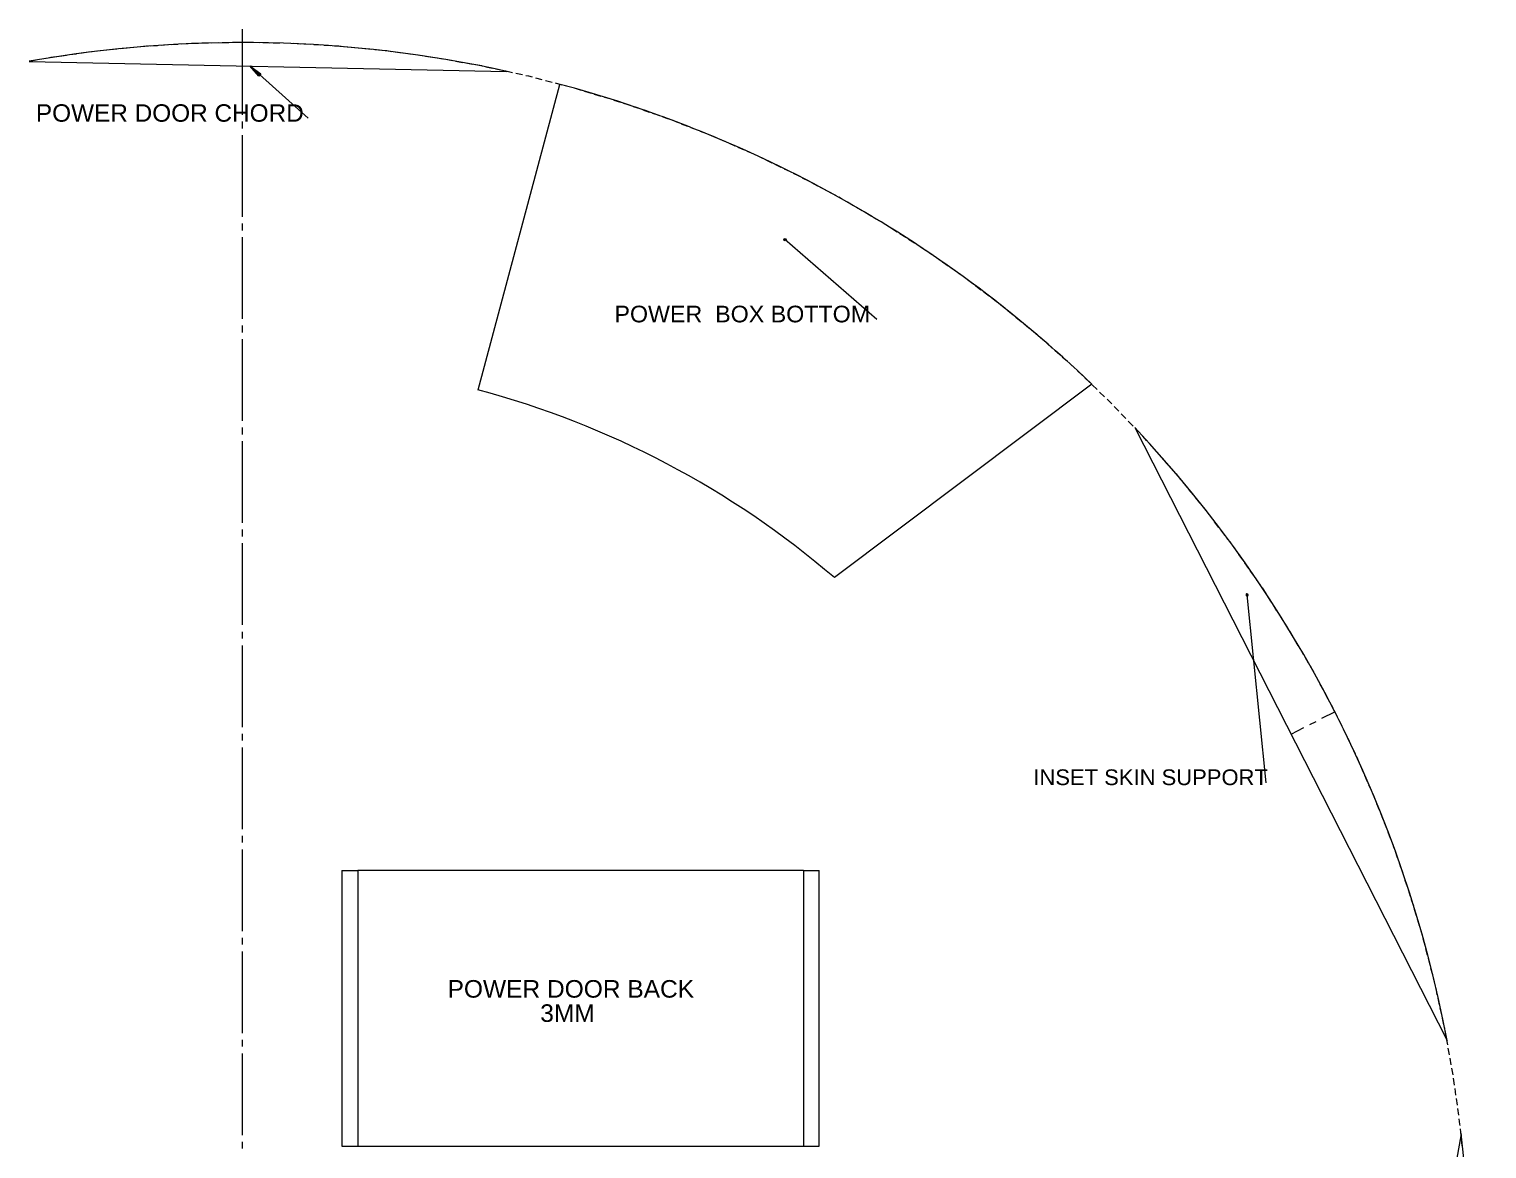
# Model space of a CAD drawing. Header units: millimetres. Extents: x 43 to 576, y 6 to 798.
# Drawn here: x 245.7 to 517.9, y 588.6 to 797.7 of the extents above; entities that cross this region are included whole.
import ezdxf

# ---------------------------------------------------------------- set-up
doc = ezdxf.new("R2010")
doc.units = ezdxf.units.MM
doc.header["$MEASUREMENT"] = 0
doc.layers.get('0').update_dxf_attribs({"linetype": 'CONTINUOUS'})
doc.styles.add('Arial0', font='arial.ttf', dxfattribs={"height": 3.96})

msp = doc.modelspace()

# ---------------------------------------------------------------- hatches: boundary and pattern name
at = {"true_color": 0x000007}
msp.add_hatch(color=0, dxfattribs=at).paths.add_polyline_path([(286.93, 790.84), (289, 789.4), (288.6, 788.95)])
h = msp.add_hatch(color=0, dxfattribs=at)
edge = h.paths.add_edge_path()
edge.add_spline(control_points=[(386.69, 758.55), (386.54, 758.34), (386.8, 758.09), (387.02, 758.27), (387.02, 758.27), (387.17, 758.5), (386.9, 758.73), (386.69, 758.55)], knot_values=[0, 0, 0, 0, 0.125, 0.125, 0.125, 0.125, 1, 1, 1, 1], degree=3, periodic=0)
edge.add_line((386.69, 758.55), (386.83, 758.42))
edge.add_line((386.83, 758.42), (386.69, 758.55))
h = msp.add_hatch(color=0, dxfattribs=at)
edge = h.paths.add_edge_path()
edge.add_line((473.09, 692.26), (473.02, 692.24))
edge.add_line((473.02, 692.24), (472.96, 692.19))
edge.add_line((472.96, 692.19), (472.92, 692.11))
edge.add_line((472.92, 692.11), (472.92, 692.06))
edge.add_line((472.92, 692.06), (472.94, 691.96))
edge.add_line((472.94, 691.96), (472.99, 691.91))
edge.add_line((472.99, 691.91), (473.04, 691.86))
edge.add_line((473.04, 691.86), (473.14, 691.86))
edge.add_spline(control_points=[(473.14, 691.86), (473.42, 691.9), (473.37, 692.29), (473.09, 692.26)], knot_values=[0, 0, 0, 0, 1, 1, 1, 1], degree=3, periodic=0)
edge.add_line((473.09, 692.26), (473.11, 692.08))
edge.add_line((473.11, 692.08), (473.09, 692.26))

# ---------------------------------------------------------------- linework, layer by layer
at = {"color": 0, "linetype": 'Continuous', "lineweight": 20, "true_color": 0x000007}
for p, q in [((245.75, 791.7), (334.9, 789.83)), ((329.56, 730.35), (344.84, 787.41)), ((386.69, 758.55), (386.83, 758.42)), ((386.69, 758.55), (386.83, 758.42)), ((403.97, 743.5), (386.83, 758.42)), ((420.41, 751.29), (420.11, 751.52)), ((421.92, 750.13), (420.92, 750.91)), ((423.44, 748.98), (422.43, 749.75)), ((424.98, 747.83), (423.95, 748.6)), ((426.5, 746.68), (425.47, 747.45)), ((427.26, 746.08), (426.99, 746.3)), ((427.97, 745.52), (427.26, 746.08)), ((429.46, 744.28), (428.48, 745.11)), ((430.91, 743.07), (429.94, 743.88)), ((432.4, 741.86), (431.41, 742.67)), ((433.86, 740.66), (432.88, 741.47)), ((435.3, 739.42), (434.35, 740.26)), ((436.72, 738.14), (435.79, 738.99)), ((438.16, 736.87), (437.2, 737.71)), ((439.58, 735.63), (438.62, 736.45)), ((440.95, 734.4), (440.06, 735.2)), ((441, 734.35), (440.95, 734.4)), ((442.38, 733.01), (441.47, 733.91)), ((443.75, 731.71), (442.84, 732.6)), ((444.13, 731.41), (396.06, 695.29)), ((445.12, 730.4), (444.21, 731.26)), ((446.49, 729.06), (445.58, 729.95)), ((447.44, 728.17), (446.97, 728.63)), ((447.85, 727.72), (447.44, 728.17)), ((449.17, 726.35), (448.3, 727.26)), ((450.5, 724.98), (449.62, 725.9)), ((451.82, 723.6), (450.94, 724.53)), ((452.15, 723.29), (510.49, 608.83)), ((453.13, 722.25), (452.27, 723.16)), ((453.66, 721.7), (453.57, 721.78)), ((454.42, 720.82), (453.66, 721.7)), ((455.69, 719.4), (454.85, 720.36)), ((456.96, 718), (456.1, 718.94)), ((458.22, 716.54), (457.38, 717.5)), ((459.49, 715.13), (458.65, 716.08)), ((460.7, 713.66), (459.91, 714.64)), ((461.91, 712.19), (461.12, 713.18)), ((463.12, 710.72), (462.32, 711.69)), ((464.32, 709.25), (463.51, 710.22)), ((465.3, 708.04), (464.72, 708.75)), ((465.53, 707.76), (465.3, 708.04)), ((466.67, 706.24), (465.91, 707.26)), ((467.81, 704.71), (467.05, 705.72)), ((468.96, 703.21), (468.19, 704.2)), ((470.13, 701.69), (469.34, 702.7)), ((470.74, 700.86), (470.51, 701.18)), ((471.25, 700.13), (470.74, 700.86)), ((472.33, 698.58), (471.6, 699.6)), ((473.44, 697.01), (472.69, 698.07)), ((474.51, 695.47), (473.78, 696.49)), ((475.6, 693.9), (474.88, 694.94)), ((473.09, 692.26), (473.11, 692.08)), ((473.09, 692.26), (473.11, 692.08)), ((476.65, 692.31), (475.97, 693.37)), ((477.67, 690.71), (476.99, 691.76)), ((478.7, 689.08), (478.02, 690.14)), ((479.72, 687.48), (479.04, 688.56)), ((480.73, 685.91), (480.07, 686.95)), ((480.75, 685.88), (480.73, 685.91)), ((481.71, 684.24), (481.08, 685.31)), ((482.68, 682.58), (482.04, 683.69)), ((483.66, 680.95), (483, 682.04)), ((484.6, 679.31), (483.97, 680.42)), ((485.28, 678.17), (484.93, 678.76)), ((485.56, 677.66), (485.28, 678.17)), ((486.45, 675.97), (485.86, 677.09)), ((487.36, 674.3), (486.75, 675.41)), ((488.26, 672.61), (487.66, 673.74)), ((489.17, 670.92), (488.54, 672.05)), ((489.51, 670.25), (489.45, 670.38)), ((490.01, 669.24), (489.51, 670.25)), ((490.84, 667.52), (490.28, 668.66)), ((491.66, 665.8), (491.1, 666.94)), ((492.51, 664.09), (491.96, 665.23)), ((493.34, 662.37), (492.77, 663.51)), ((494.1, 660.64), (493.58, 661.79)), ((494.86, 658.88), (494.34, 660.04)), ((495.62, 657.15), (495.1, 658.3)), ((496.38, 655.39), (495.87, 656.55)), ((497.04, 653.92), (496.63, 654.81)), ((497.14, 653.66), (497.04, 653.92)), ((497.83, 651.87), (497.37, 653.06)), ((498.55, 650.1), (498.07, 651.27)), ((499.24, 648.31), (498.78, 649.5)), ((499.92, 646.54), (499.47, 647.72)), ((500.31, 645.57), (500.15, 645.95)), ((500.6, 644.76), (500.31, 645.57)), ((501.21, 642.95), (500.81, 644.16)), ((501.84, 641.15), (501.42, 642.36)), ((304.09, 640.59), (304.09, 589.08)), ((304.09, 640.59), (307.1, 640.59)), ((307.1, 640.59), (307.1, 589.08)), ((390.28, 640.59), (307.1, 640.59)), ((390.28, 640.59), (390.28, 589.08)), ((390.28, 640.59), (393.25, 640.59)), ((393.25, 589.08), (393.25, 640.59)), ((502.45, 639.37), (502.04, 640.57)), ((503.08, 637.56), (502.66, 638.74)), ((503.64, 635.74), (503.28, 636.95)), ((504.22, 633.92), (503.84, 635.13)), ((504.76, 632.1), (504.38, 633.31)), ((505.31, 630.27), (504.93, 631.48)), ((505.86, 628.45), (505.48, 629.66)), ((505.86, 628.43), (505.86, 628.45)), ((506.34, 626.6), (506, 627.82)), ((506.82, 624.74), (506.5, 625.98)), ((507.31, 622.91), (506.98, 624.13)), ((507.77, 621.07), (507.44, 622.3)), ((508.12, 619.75), (507.94, 620.46)), ((508.24, 619.22), (508.12, 619.75)), ((508.63, 617.37), (508.39, 618.59)), ((509.06, 615.5), (508.78, 616.72)), ((509.46, 613.63), (509.18, 614.89)), ((509.86, 611.78), (509.61, 613.02)), ((510.04, 611.02), (510.01, 611.17)), ((510.24, 609.91), (510.04, 611.02)), ((510.59, 608.02), (510.35, 609.28)), ((510.92, 606.17), (510.69, 607.41)), ((511.25, 604.28), (511.03, 605.53)), ((511.58, 602.4), (511.36, 603.64)), ((511.86, 600.51), (511.68, 601.79)), ((512.11, 598.63), (511.94, 599.9)), ((512.39, 596.74), (512.21, 597.98)), ((512.64, 594.86), (512.47, 596.11)), ((512.85, 593.22), (512.72, 594.23)), ((513.08, 591.43), (490.79, 464.94)), ((512.89, 592.97), (512.85, 593.22)), ((513.08, 591.07), (512.95, 592.34)), ((304.09, 589.08), (307.1, 589.08)), ((307.1, 589.08), (390.28, 589.08)), ((390.28, 589.08), (393.25, 589.08)), ((513.27, 589.18), (513.15, 590.44))]:
    msp.add_line(p, q, dxfattribs=at)
for points in [[(285.58, 781.71), (285.58, 796.96), (285.58, 797.72)], [(271.6, 794.76), (270.36, 794.68)], [(273.5, 794.86), (272.25, 794.77)], [(275.42, 794.97), (274.15, 794.91)], [(276.6, 795.06), (276.05, 795.01)], [(277.32, 795.06), (276.6, 795.06)], [(279.23, 795.09), (277.95, 795.07)], [(281.13, 795.14), (279.85, 795.12)], [(283.03, 795.17), (281.77, 795.15)], [(284.95, 795.22), (283.68, 795.2)], [(286.85, 795.2), (285.58, 795.22)], [(288.75, 795.15), (287.48, 795.2)], [(290.66, 795.12), (289.38, 795.15)], [(292.56, 795.09), (291.3, 795.12)], [(294.48, 795.06), (293.2, 795.07)], [(296.38, 794.92), (295.1, 795.01)], [(298.28, 794.82), (297.01, 794.91)], [(300.17, 794.71), (298.91, 794.77)], [(302.07, 794.61), (300.79, 794.68)], [(248.91, 792.23), (247.64, 792.03)], [(249.79, 792.41), (249.52, 792.34)], [(250.78, 792.53), (249.79, 792.41)], [(252.68, 792.81), (251.41, 792.62)], [(254.57, 793.05), (253.29, 792.89)], [(256.45, 793.34), (255.18, 793.15)], [(258.34, 793.58), (257.08, 793.42)], [(260.22, 793.8), (258.96, 793.68)], [(262.12, 793.96), (260.85, 793.85)], [(264.03, 794.16), (262.75, 794.03)], [(265.91, 794.34), (264.64, 794.23)], [(267.63, 794.53), (266.54, 794.41)], [(267.81, 794.53), (267.63, 794.53)], [(269.72, 794.63), (268.46, 794.56)], [(303.54, 794.53), (302.71, 794.56)], [(303.97, 794.46), (303.54, 794.53)], [(305.89, 794.29), (304.62, 794.41)], [(307.77, 794.1), (306.5, 794.23)], [(309.68, 793.91), (308.4, 794.03)], [(311.56, 793.73), (310.3, 793.85)], [(312.49, 793.65), (312.19, 793.68)], [(313.46, 793.5), (312.49, 793.65)], [(315.35, 793.24), (314.08, 793.42)], [(317.23, 792.97), (315.98, 793.15)], [(319.12, 792.71), (317.86, 792.89)], [(321.01, 792.44), (319.75, 792.62)], [(322.88, 792.13), (321.63, 792.34)], [(324.76, 791.8), (323.5, 792.03)], [(247.02, 791.91), (245.78, 791.68)], [(297.83, 781.1), (286.93, 790.84)], [(326.63, 791.45), (325.37, 791.68)], [(328.52, 791.14), (327.26, 791.35)], [(330.24, 790.84), (329.13, 791.04)], [(330.38, 790.79), (330.24, 790.84)], [(332.24, 790.39), (331.01, 790.64)], [(334.11, 789.98), (332.88, 790.24)], [(335.96, 789.56), (334.72, 789.85)], [(337.83, 789.17), (336.59, 789.45)], [(339.02, 788.92), (338.44, 789.02)], [(339.7, 788.72), (339.02, 788.92)], [(341.53, 788.24), (340.31, 788.57)], [(343.37, 787.76), (342.14, 788.09)], [(345.22, 787.28), (344, 787.6)], [(358.3, 783.35), (355.64, 784.24), (352.96, 785.08), (350.28, 785.88), (347.57, 786.67), (344.86, 787.41), (344.82, 787.41)], [(347.06, 786.8), (345.83, 787.13)], [(347.72, 786.62), (347.67, 786.65)], [(348.88, 786.27), (347.72, 786.62)], [(350.7, 785.71), (349.49, 786.09)], [(352.55, 785.16), (351.31, 785.53)], [(354.37, 784.62), (353.14, 784.97)], [(356.19, 784.04), (354.96, 784.42)], [(357.99, 783.43), (356.78, 783.86)], [(359.78, 782.82), (358.58, 783.21)], [(361.58, 782.17), (360.37, 782.6)], [(363.38, 781.56), (362.17, 781.97)], [(364.8, 781.06), (363.98, 781.36)], [(365.18, 780.91), (364.8, 781.06)], [(285.58, 779.18), (285.58, 780.45)], [(366.95, 780.24), (365.78, 780.7)], [(368.72, 779.52), (367.55, 780)], [(370.49, 778.83), (369.3, 779.29)], [(372.28, 778.15), (371.09, 778.6)], [(285.58, 762.65), (285.58, 777.9)], [(373.16, 777.8), (372.88, 777.92)], [(374.03, 777.41), (373.16, 777.8)], [(375.79, 776.65), (374.63, 777.16)], [(377.52, 775.89), (376.37, 776.4)], [(379.28, 775.13), (378.12, 775.64)], [(381.01, 774.36), (379.85, 774.88)], [(382.73, 773.54), (381.59, 774.12)], [(384.45, 772.71), (383.31, 773.27)], [(386.16, 771.88), (385.02, 772.45)], [(387.88, 771.04), (386.74, 771.59)], [(389.48, 770.26), (388.46, 770.78)], [(389.6, 770.21), (389.48, 770.26)], [(391.27, 769.3), (390.14, 769.9)], [(392.95, 768.41), (391.83, 769.01)], [(394.63, 767.53), (393.52, 768.13)], [(396.33, 766.62), (395.2, 767.22)], [(397.4, 766.03), (396.87, 766.33)], [(397.98, 765.71), (397.4, 766.03)], [(399.62, 764.74), (398.53, 765.38)], [(401.27, 763.78), (400.18, 764.42)], [(402.91, 762.8), (401.8, 763.45)], [(404.57, 761.83), (403.46, 762.49)], [(285.58, 760.12), (285.58, 761.4)], [(405.18, 761.48), (405.11, 761.51)], [(406.17, 760.83), (405.18, 761.48)], [(407.77, 759.83), (406.72, 760.5)], [(409.4, 758.78), (408.3, 759.46)], [(285.58, 743.6), (285.58, 758.85)], [(411, 757.77), (409.92, 758.45)], [(412.6, 756.73), (411.53, 757.41)], [(414.18, 755.66), (413.12, 756.37)], [(415.75, 754.57), (414.69, 755.29)], [(417.28, 753.47), (416.24, 754.19)], [(418.86, 752.4), (417.81, 753.11)], [(420.11, 751.52), (419.39, 752.04)], [(285.58, 741.07), (285.58, 742.34)], [(285.58, 724.55), (285.58, 739.8)], [(285.58, 722.02), (285.58, 723.29)], [(285.58, 705.49), (285.58, 720.74)], [(285.58, 702.96), (285.58, 704.24)], [(285.58, 686.44), (285.58, 701.69)], [(473.09, 692.26), (473.02, 692.24), (472.96, 692.19), (472.92, 692.11), (472.92, 692.06), (472.94, 691.96), (472.99, 691.91), (473.04, 691.86), (473.14, 691.86)], [(476.65, 656.93), (473.11, 692.08)], [(285.58, 683.91), (285.58, 685.18)], [(285.58, 667.38), (285.58, 682.63)], [(487.1, 669.02), (489.51, 670.23)], [(481.33, 666.06), (483.73, 667.29)], [(484.83, 667.85), (485.99, 668.44)], [(285.58, 664.85), (285.58, 666.13)], [(285.58, 648.33), (285.58, 663.58)], [(285.58, 645.8), (285.58, 647.07)], [(285.58, 629.28), (285.58, 644.53)], [(285.58, 626.75), (285.58, 628.02)], [(285.58, 610.22), (285.58, 625.47)], [(285.58, 607.69), (285.58, 608.97)], [(285.58, 591.17), (285.58, 606.42)], [(285.58, 588.64), (285.58, 589.91)]]:
    msp.add_lwpolyline(points, dxfattribs=at)
msp.add_lwpolyline([(286.93, 790.84), (289, 789.4), (288.6, 788.95)], close=True, dxfattribs=at)
for points in [[(334.9, 789.83), (305.69, 796.31), (275.21, 796.92), (245.73, 791.73)], [(396.06, 695.29), (376.88, 711.74), (353.97, 723.85), (329.52, 730.35)], [(510.49, 608.83), (502.35, 651.79), (482.1, 691.47), (452.15, 723.31)], [(473.14, 691.86), (473.42, 691.9), (473.37, 692.29), (473.09, 692.26)], [(490.79, 464.94), (510.12, 504.1), (517.88, 548.03), (513.08, 591.45)]]:
    msp.add_open_spline(points, degree=3, dxfattribs=at)
for points, knots in [([(444.13, 731.41), (429.95, 745.04), (413.99, 756.82), (396.81, 766.36), (396.81, 766.36), (388.62, 770.91), (380.17, 774.98), (371.49, 778.47), (371.49, 778.47), (367.12, 780.24), (362.77, 781.86), (358.3, 783.35)], [0, 0, 0, 0, 0.083333, 0.083333, 0.083333, 0.083333, 0.166667, 0.166667, 0.166667, 0.166667, 1, 1, 1, 1]), ([(386.69, 758.55), (386.54, 758.34), (386.8, 758.09), (387.02, 758.27), (387.02, 758.27), (387.17, 758.5), (386.9, 758.73), (386.69, 758.55)], [0, 0, 0, 0, 0.125, 0.125, 0.125, 0.125, 1, 1, 1, 1])]:
    msp.add_open_spline(points, degree=3, knots=knots, dxfattribs=at)

# ---------------------------------------------------------------- texts
at = {"color": 0, "true_color": 0x000007, "style": 'Arial0'}
for s, height, p in [('POWER DOOR CHORD', 3.255, (246.99, 780.43)), ('POWER  BOX BOTTOM', 3.106, (355.01, 742.96)), ('INSET SKIN SUPPORT', 2.9384, (433.21, 656.53)), ('POWER DOOR BACK', 3.2766, (323.85, 616.84)), ('3MM', 3.282, (341.15, 612.31))]:
    msp.add_text(s, height=height, dxfattribs=at).set_placement(p)

doc.saveas('drawing.dxf')
